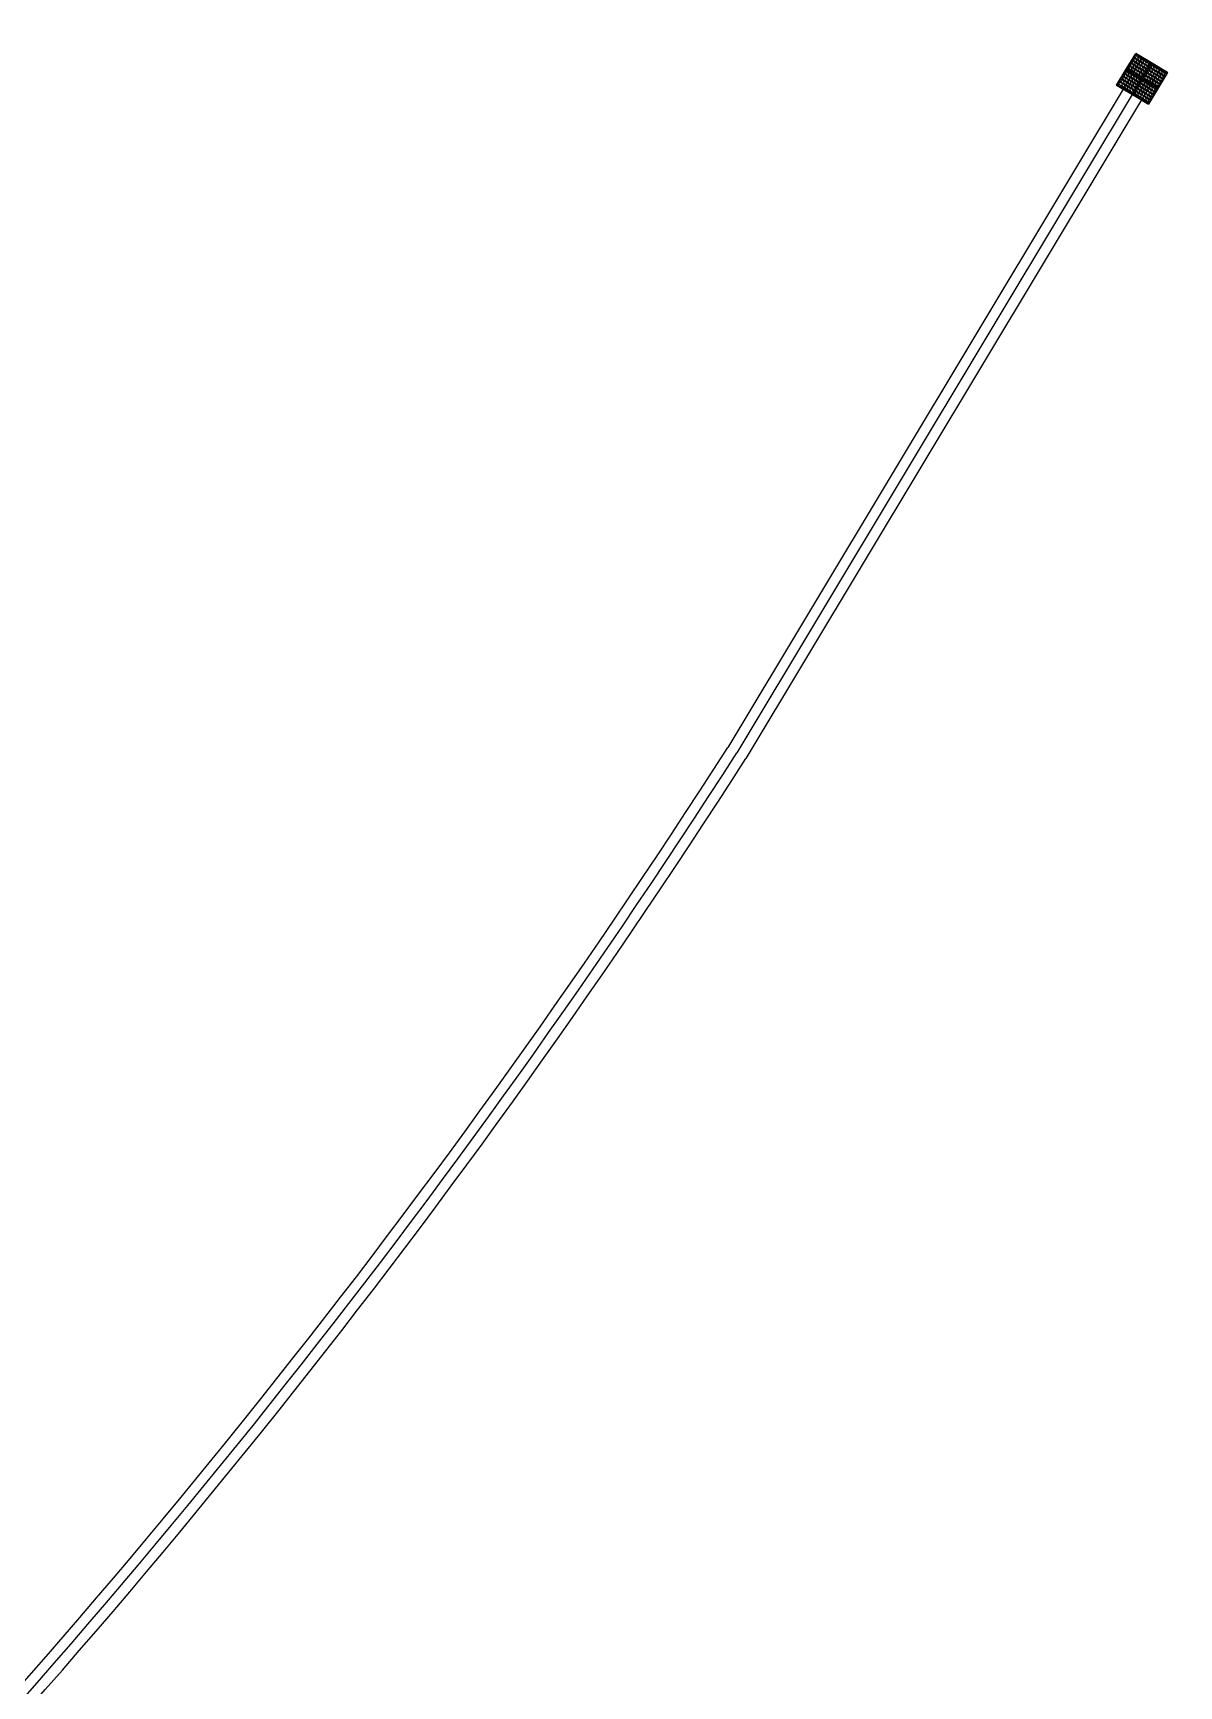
# Model space of a CAD drawing. Header units: millimetres. Extents: x 832728086 to 834530684, y 817551485 to 818349469.
# Drawn here: x 834121900 to 834140521, y 817900412 to 817927256 of the extents above; entities that cross this region are included whole.
import ezdxf

# ---------------------------------------------------------------- set-up
doc = ezdxf.new("R2010")
doc.units = ezdxf.units.MM
doc.header["$LTSCALE"] = 100
doc.linetypes.add('Hidden', pattern=[9.525, 6.35, -3.175])
doc.layers.add('+C-160', color=160, linetype='Hidden')
doc.layers.add('000-Tactile-l', color=8, linetype='Continuous')
doc.layers.add('000-helpline', color=30, linetype='Continuous', lineweight=30, plot=False)

# ---------------------------------------------------------------- blocks, each defined once
blk = doc.blocks.new('tactile')
at = {"layer": '000-helpline', "ltscale": 0.015}
for points in [[(834139.72, 817926.718), (834139.977, 817926.564), (834139.823, 817926.307), (834139.565, 817926.461)], [(834139.874, 817926.975), (834140.132, 817926.821), (834139.977, 817926.564), (834139.72, 817926.718)], [(834140.132, 817926.821), (834140.389, 817926.666), (834140.234, 817926.409), (834139.977, 817926.564)], [(834139.977, 817926.564), (834140.234, 817926.409), (834140.08, 817926.152), (834139.823, 817926.307)]]:
    blk.add_lwpolyline(points, close=True, dxfattribs=at)
at = {"layer": '000-Tactile-l', "ltscale": 0.02}
for p, q in [((834139.982, 817926.911), (834133.248, 817915.705)), ((834140.127, 817926.824), (834133.393, 817915.615)), ((834140.277, 817926.733), (834133.541, 817915.523))]:
    blk.add_line(p, q, dxfattribs=at)
at = {"layer": '000-Tactile-l'}
blk.add_lwpolyline([(834139.565, 817926.461), (834139.874, 817926.975), (834140.389, 817926.666), (834140.08, 817926.152)], close=True, dxfattribs=at)
at = {"layer": '000-Tactile-l', "ltscale": 0.015}
for centre, radius in [((834139.754, 817926.727), 0.0175), ((834139.754, 817926.727), 0.0125), ((834139.78, 817926.77), 0.0175), ((834139.78, 817926.77), 0.0125), ((834139.797, 817926.701), 0.0175), ((834139.806, 817926.813), 0.0175), ((834139.806, 817926.813), 0.0125), ((834139.823, 817926.744), 0.0175), ((834139.823, 817926.744), 0.0125), ((834139.831, 817926.855), 0.0175), ((834139.831, 817926.855), 0.0125), ((834139.849, 817926.787), 0.0175), ((834139.849, 817926.787), 0.0125), ((834139.857, 817926.898), 0.0175), ((834139.857, 817926.898), 0.0125), ((834139.866, 817926.718), 0.0175), ((834139.866, 817926.718), 0.0125), ((834139.874, 817926.83), 0.0175), ((834139.874, 817926.83), 0.0125), ((834139.883, 817926.941), 0.0175), ((834139.883, 817926.941), 0.0125), ((834139.891, 817926.761), 0.0175), ((834139.891, 817926.761), 0.0125), ((834139.9, 817926.873), 0.0175), ((834139.9, 817926.873), 0.0125), ((834139.917, 817926.804), 0.0175), ((834139.917, 817926.804), 0.0125), ((834139.926, 817926.915), 0.0175), ((834139.926, 817926.915), 0.0125), ((834139.934, 817926.735), 0.0175), ((834139.934, 817926.735), 0.0125), ((834139.943, 817926.847), 0.0175), ((834139.943, 817926.847), 0.0125), ((834139.96, 817926.778), 0.0175), ((834139.96, 817926.778), 0.0125), ((834139.969, 817926.89), 0.0175), ((834139.969, 817926.89), 0.0125), ((834139.977, 817926.71), 0.0175), ((834139.977, 817926.71), 0.0125), ((834139.986, 817926.821), 0.0175), ((834139.986, 817926.821), 0.0125), ((834140.003, 817926.752), 0.0175), ((834140.003, 817926.752), 0.0125), ((834140.012, 817926.864), 0.0175), ((834140.012, 817926.864), 0.0125), ((834140.029, 817926.795), 0.0175), ((834140.029, 817926.795), 0.0125), ((834140.046, 817926.727), 0.0175), ((834140.046, 817926.727), 0.0125), ((834140.054, 817926.838), 0.0175), ((834140.054, 817926.838), 0.0125), ((834140.072, 817926.77), 0.0175), ((834140.072, 817926.77), 0.0125), ((834140.089, 817926.701), 0.0175), ((834140.097, 817926.812), 0.0175), ((834140.097, 817926.812), 0.0125), ((834140.114, 817926.744), 0.0175), ((834140.114, 817926.744), 0.0125), ((834140.14, 817926.787), 0.0175), ((834140.14, 817926.787), 0.0125), ((834140.157, 817926.718), 0.0175), ((834140.157, 817926.718), 0.0125), ((834140.183, 817926.761), 0.0175), ((834140.183, 817926.761), 0.0125), ((834140.226, 817926.735), 0.0175), ((834140.226, 817926.735), 0.0125), ((834140.269, 817926.709), 0.0175), ((834140.269, 817926.709), 0.0125), ((834139.6, 817926.47), 0.0175), ((834139.6, 817926.47), 0.0125), ((834139.625, 817926.513), 0.0175), ((834139.625, 817926.513), 0.0125), ((834139.643, 817926.444), 0.0175), ((834139.643, 817926.444), 0.0125), ((834139.651, 817926.555), 0.0175), ((834139.651, 817926.555), 0.0125), ((834139.668, 817926.487), 0.0175), ((834139.668, 817926.487), 0.0125), ((834139.677, 817926.598), 0.0175), ((834139.677, 817926.598), 0.0125), ((834139.694, 817926.53), 0.0175), ((834139.694, 817926.53), 0.0125), ((834139.703, 817926.641), 0.0175), ((834139.703, 817926.641), 0.0125), ((834139.711, 817926.461), 0.0175), ((834139.711, 817926.461), 0.0125), ((834139.72, 817926.573), 0.0175), ((834139.72, 817926.573), 0.0125), ((834139.728, 817926.684), 0.0175), ((834139.728, 817926.684), 0.0125), ((834139.737, 817926.504), 0.0175), ((834139.737, 817926.504), 0.0125), ((834139.746, 817926.615), 0.0175), ((834139.746, 817926.615), 0.0125), ((834139.754, 817926.435), 0.0175), ((834139.754, 817926.435), 0.0125), ((834139.763, 817926.547), 0.0175), ((834139.763, 817926.547), 0.0125), ((834139.771, 817926.658), 0.0175), ((834139.771, 817926.658), 0.0125), ((834139.78, 817926.478), 0.0175), ((834139.78, 817926.478), 0.0125), ((834139.788, 817926.59), 0.0175), ((834139.788, 817926.59), 0.0125), ((834139.797, 817926.701), 0.0125), ((834139.806, 817926.521), 0.0175), ((834139.806, 817926.521), 0.0125), ((834139.814, 817926.633), 0.0175), ((834139.814, 817926.633), 0.0125), ((834139.823, 817926.452), 0.0175), ((834139.823, 817926.452), 0.0125), ((834139.831, 817926.564), 0.0175), ((834139.831, 817926.564), 0.0125), ((834139.84, 817926.675), 0.0175), ((834139.84, 817926.675), 0.0125), ((834139.848, 817926.495), 0.0175), ((834139.848, 817926.495), 0.0125), ((834139.857, 817926.607), 0.0175), ((834139.857, 817926.607), 0.0125), ((834139.874, 817926.538), 0.0175), ((834139.874, 817926.538), 0.0125), ((834139.883, 817926.65), 0.0175), ((834139.883, 817926.65), 0.0125), ((834139.891, 817926.47), 0.0175), ((834139.891, 817926.47), 0.0125), ((834139.9, 817926.581), 0.0175), ((834139.9, 817926.581), 0.0125), ((834139.909, 817926.692), 0.0175), ((834139.909, 817926.692), 0.0125), ((834139.917, 817926.512), 0.0175), ((834139.917, 817926.512), 0.0125), ((834139.926, 817926.624), 0.0175), ((834139.926, 817926.624), 0.0125), ((834139.934, 817926.444), 0.0175), ((834139.934, 817926.444), 0.0125), ((834139.943, 817926.555), 0.0175), ((834139.943, 817926.555), 0.0125), ((834139.951, 817926.667), 0.0175), ((834139.951, 817926.667), 0.0125), ((834139.96, 817926.487), 0.0175), ((834139.96, 817926.487), 0.0125), ((834139.969, 817926.598), 0.0175), ((834139.969, 817926.598), 0.0125), ((834139.986, 817926.529), 0.0175), ((834139.986, 817926.529), 0.0125), ((834139.994, 817926.641), 0.0175), ((834139.994, 817926.641), 0.0125), ((834140.003, 817926.461), 0.0175), ((834140.003, 817926.461), 0.0125), ((834140.011, 817926.572), 0.0175), ((834140.011, 817926.572), 0.0125), ((834140.02, 817926.684), 0.0175), ((834140.02, 817926.684), 0.0125), ((834140.028, 817926.504), 0.0175), ((834140.028, 817926.504), 0.0125), ((834140.037, 817926.615), 0.0175), ((834140.037, 817926.615), 0.0125), ((834140.046, 817926.435), 0.0175), ((834140.046, 817926.435), 0.0125), ((834140.054, 817926.547), 0.0175), ((834140.054, 817926.547), 0.0125), ((834140.063, 817926.658), 0.0175), ((834140.063, 817926.658), 0.0125), ((834140.071, 817926.478), 0.0175), ((834140.071, 817926.478), 0.0125), ((834140.08, 817926.589), 0.0175), ((834140.08, 817926.589), 0.0125), ((834140.089, 817926.701), 0.0125), ((834140.097, 817926.521), 0.0175), ((834140.097, 817926.521), 0.0125), ((834140.106, 817926.632), 0.0175), ((834140.106, 817926.632), 0.0125), ((834140.114, 817926.452), 0.0175), ((834140.114, 817926.452), 0.0125), ((834140.123, 817926.564), 0.0175), ((834140.123, 817926.564), 0.0125), ((834140.131, 817926.675), 0.0175), ((834140.131, 817926.675), 0.0125), ((834140.14, 817926.495), 0.0175), ((834140.14, 817926.495), 0.0125), ((834140.149, 817926.607), 0.0175), ((834140.149, 817926.607), 0.0125), ((834140.166, 817926.538), 0.0175), ((834140.166, 817926.538), 0.0125), ((834140.174, 817926.649), 0.0175), ((834140.174, 817926.649), 0.0125), ((834140.183, 817926.469), 0.0175), ((834140.183, 817926.469), 0.0125), ((834140.191, 817926.581), 0.0175), ((834140.191, 817926.581), 0.0125), ((834140.2, 817926.692), 0.0175), ((834140.2, 817926.692), 0.0125), ((834140.209, 817926.512), 0.0175), ((834140.209, 817926.512), 0.0125), ((834140.217, 817926.624), 0.0175), ((834140.217, 817926.624), 0.0125), ((834140.226, 817926.444), 0.0175), ((834140.226, 817926.444), 0.0125), ((834140.234, 817926.555), 0.0175), ((834140.234, 817926.555), 0.0125), ((834140.243, 817926.667), 0.0175), ((834140.243, 817926.667), 0.0125), ((834140.251, 817926.486), 0.0175), ((834140.251, 817926.486), 0.0125), ((834140.26, 817926.598), 0.0175), ((834140.26, 817926.598), 0.0125), ((834140.277, 817926.529), 0.0175), ((834140.277, 817926.529), 0.0125), ((834140.286, 817926.641), 0.0175), ((834140.286, 817926.641), 0.0125), ((834140.303, 817926.572), 0.0175), ((834140.303, 817926.572), 0.0125), ((834140.312, 817926.684), 0.0175), ((834140.312, 817926.684), 0.0125), ((834140.329, 817926.615), 0.0175), ((834140.329, 817926.615), 0.0125), ((834140.354, 817926.658), 0.0175), ((834140.354, 817926.658), 0.0125), ((834139.685, 817926.418), 0.0175), ((834139.685, 817926.418), 0.0125), ((834139.728, 817926.392), 0.0175), ((834139.728, 817926.392), 0.0125), ((834139.771, 817926.367), 0.0175), ((834139.771, 817926.367), 0.0125), ((834139.797, 817926.41), 0.0175), ((834139.797, 817926.41), 0.0125), ((834139.814, 817926.341), 0.0175), ((834139.814, 817926.341), 0.0125), ((834139.84, 817926.384), 0.0175), ((834139.84, 817926.384), 0.0125), ((834139.857, 817926.315), 0.0175), ((834139.857, 817926.315), 0.0125), ((834139.866, 817926.427), 0.0175), ((834139.866, 817926.427), 0.0125), ((834139.883, 817926.358), 0.0175), ((834139.883, 817926.358), 0.0125), ((834139.9, 817926.289), 0.0175), ((834139.9, 817926.289), 0.0125), ((834139.908, 817926.401), 0.0175), ((834139.908, 817926.401), 0.0125), ((834139.925, 817926.332), 0.0175), ((834139.925, 817926.332), 0.0125), ((834139.943, 817926.264), 0.0175), ((834139.943, 817926.264), 0.0125), ((834139.951, 817926.375), 0.0175), ((834139.951, 817926.375), 0.0125), ((834139.968, 817926.307), 0.0175), ((834139.968, 817926.307), 0.0125), ((834139.977, 817926.418), 0.0175), ((834139.977, 817926.418), 0.0125), ((834139.985, 817926.238), 0.0175), ((834139.985, 817926.238), 0.0125), ((834139.994, 817926.349), 0.0175), ((834139.994, 817926.349), 0.0125), ((834140.011, 817926.281), 0.0175), ((834140.011, 817926.281), 0.0125), ((834140.02, 817926.392), 0.0175), ((834140.02, 817926.392), 0.0125), ((834140.028, 817926.212), 0.0175), ((834140.028, 817926.212), 0.0125), ((834140.037, 817926.324), 0.0175), ((834140.037, 817926.324), 0.0125), ((834140.054, 817926.255), 0.0175), ((834140.054, 817926.255), 0.0125), ((834140.063, 817926.367), 0.0175), ((834140.063, 817926.367), 0.0125), ((834140.071, 817926.186), 0.0175), ((834140.071, 817926.186), 0.0125), ((834140.08, 817926.298), 0.0175), ((834140.08, 817926.298), 0.0125), ((834140.088, 817926.409), 0.0175), ((834140.088, 817926.409), 0.0125), ((834140.097, 817926.229), 0.0175), ((834140.097, 817926.229), 0.0125), ((834140.106, 817926.341), 0.0175), ((834140.106, 817926.341), 0.0125), ((834140.123, 817926.272), 0.0175), ((834140.123, 817926.272), 0.0125), ((834140.131, 817926.384), 0.0175), ((834140.131, 817926.384), 0.0125), ((834140.148, 817926.315), 0.0175), ((834140.148, 817926.315), 0.0125), ((834140.157, 817926.426), 0.0175), ((834140.157, 817926.426), 0.0125), ((834140.174, 817926.358), 0.0175), ((834140.174, 817926.358), 0.0125), ((834140.2, 817926.401), 0.0175), ((834140.2, 817926.401), 0.0125)]:
    blk.add_circle(centre, radius, dxfattribs=at)
at = {"layer": '000-Tactile-l', "ltscale": 0.02}
for radius, start, end in [(126.603, 302.99183, 327.29777), (126.773, 302.99295, 327.29891), (126.948, 302.99411, 327.30008)]:
    blk.add_arc((834026.713, 817984.105), radius, start, end, dxfattribs=at)
blk = doc.blocks.new('A$C062A3D83')
at = {"layer": '+C-160', "ltscale": 5e-05}
blk.add_spline([(-296848, -26983), (-291366, -32081), (-295855, -38319), (-303781, -47656), (-318196, -73269), (-309360, -93474), (-283638, -103343), (-243086, -110445), (-227444, -123714), (-223395, -134705), (-216760, -144404), (-209774, -151196), (-202066, -157173), (-186237, -166002), (-170522, -170541), (-165682, -170396), (-156246, -168405), (-151883, -167137), (-148806, -164614), (-145035, -161002), (-143718, -159179), (-140359, -155166), (-137073, -151867), (-129325, -146113), (-122013, -142382), (-115421, -140274), (-110402, -138359), (-105272, -133214), (-103824, -129495), (-103593, -128494)], degree=3, dxfattribs=at)

msp = doc.modelspace()

# ---------------------------------------------------------------- block references
at = {"layer": '+C-160', "ltscale": 5}
msp.add_blockref('A$C062A3D83', (834323333.3128, 818005260.0327), dxfattribs=at)
at = {"layer": '000-Tactile-l', "xscale": 1000, "yscale": 1000, "zscale": 1000}
msp.add_blockref('tactile', (-56.4905, -49.2817, -0.0703), dxfattribs=at)

doc.saveas('drawing.dxf')
